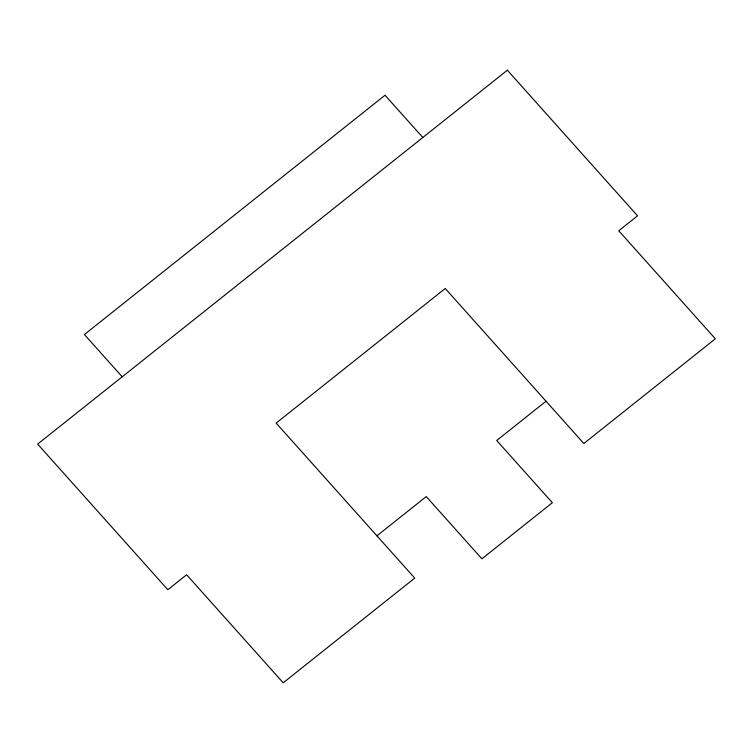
<?xml version="1.0" encoding="UTF-8"?>
<svg xmlns="http://www.w3.org/2000/svg" width="753" height="753" viewBox="0 0 753 753"><rect width="100%" height="100%" fill="white"/><g stroke="black" fill="none" stroke-linecap="round" stroke-linejoin="round"><path stroke-width="1.13" d="M376.942 535.835L426.254 496.575L481.901 558.811L552.363 502.722L496.716 440.486L546.038 401.227M422.81 137.507L385.018 95.226L84.402 334.539L122.202 376.811M507.362 70.198L37.65 444.11L167.834 589.721L186.622 574.765L283.213 682.802L414.734 578.106L276.153 423.101L445.239 288.493L583.829 443.498L715.35 338.803L618.759 230.766L637.546 215.81L507.362 70.198"/></g></svg>
